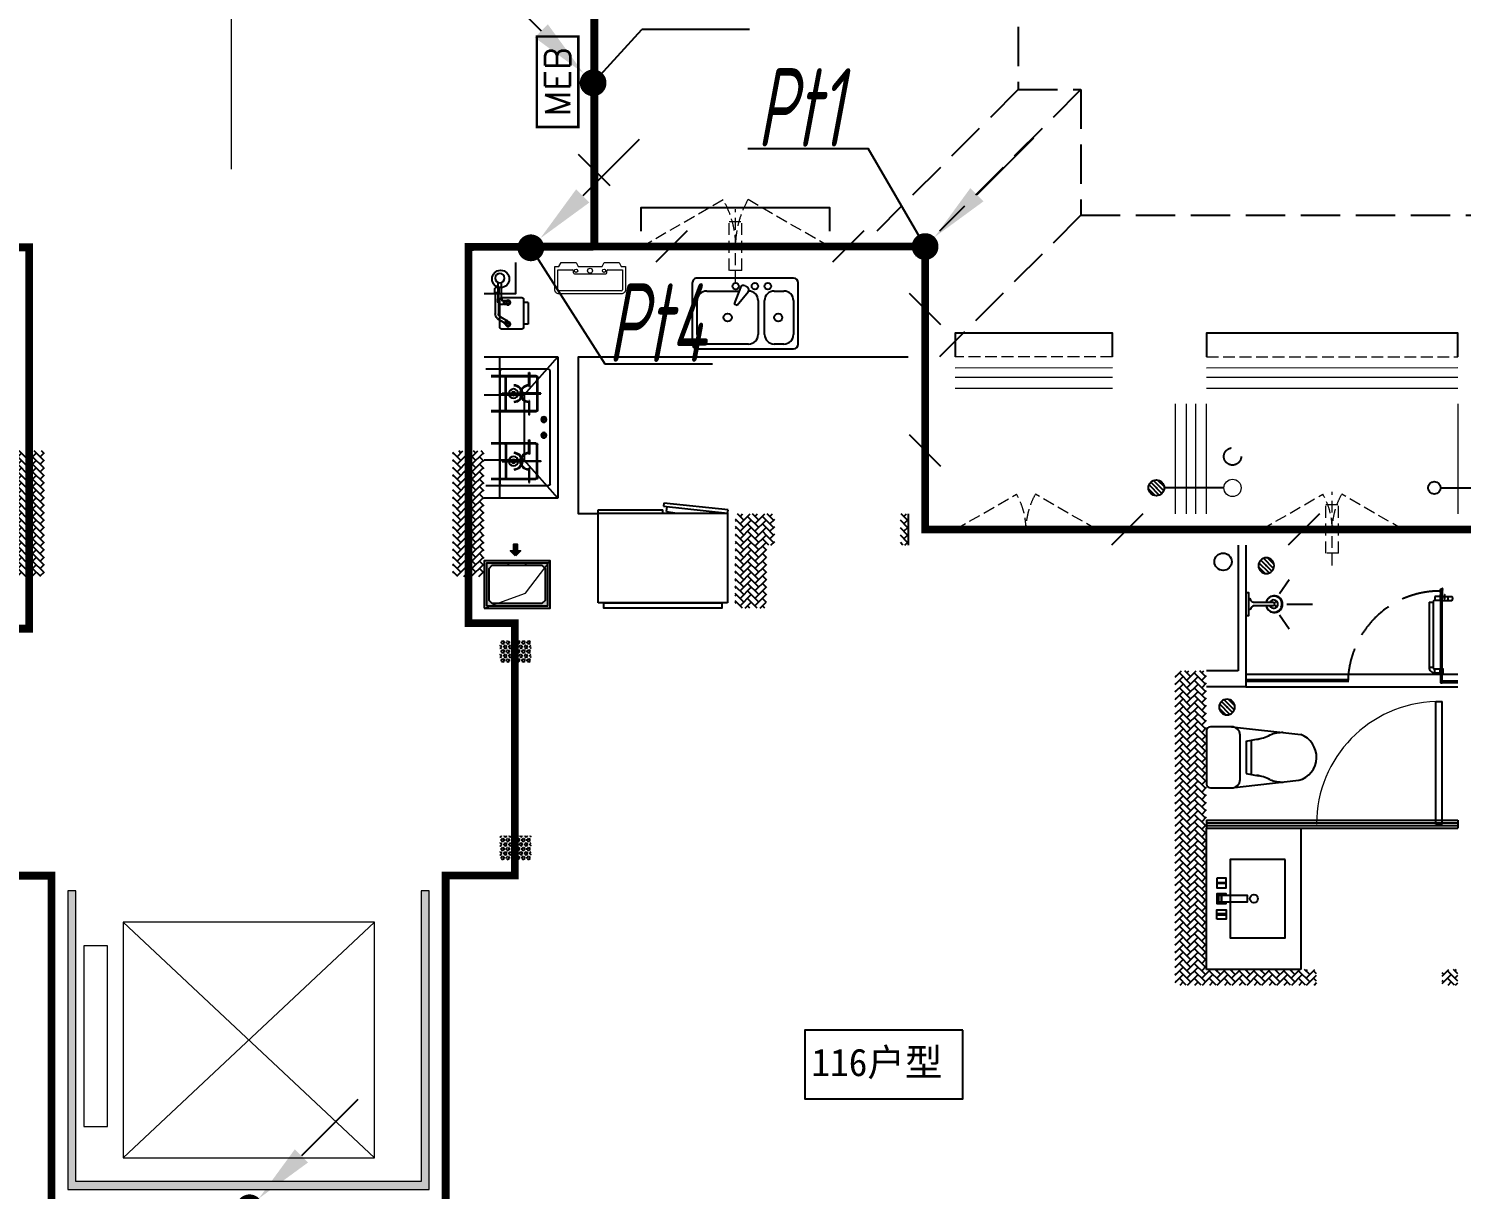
# Model space of a CAD drawing. Extents: x 3774419 to 4775970, y -926964 to 2266.
# Drawn here: x 3938920 to 3948042, y -770972 to -763584 of the extents above; entities that cross this region are included whole.
import ezdxf
from ezdxf.enums import TextEntityAlignment as Align

# ---------------------------------------------------------------- set-up
doc = ezdxf.new("R2010")
doc.units = 0
doc.header["$LTSCALE"] = 1000
doc.header["$MEASUREMENT"] = 0
for name, pattern in [('CENTER2', [1.125, 0.75, -0.125, 0.125, -0.125]), ('DASH', [0.35, 0.25, -0.1]), ('HIDDEN', [0.375, 0.25, -0.125])]:
    doc.linetypes.add(name, pattern=pattern)
doc.layers.get('0').update_dxf_attribs({"linetype": 'CONTINUOUS'})
for name, color, linetype in [('!!电气', 1, 'CONTINUOUS'), ('AH-FURNITURE', 1, 'CONTINUOUS'), ('CURTWALL', 4, 'CONTINUOUS'), ('DIM-照明', 7, 'CONTINUOUS'), ('EQUIP-照明', 3, 'CONTINUOUS'), ('IP-bath&kitchen-JOHNSON', 4, 'CONTINUOUS'), ('LVTRY', 252, 'CONTINUOUS'), ('LWIRE', 4, 'CONTINUOUS'), ('P-bath&kitchen-JOHNSON', 4, 'CONTINUOUS'), ('SHTLN', 4, 'CONTINUOUS'), ('VPIPE-中水', 122, 'CONTINUOUS'), ('VPIPE-凝结', 150, 'CONTINUOUS'), ('VPIPE-雨水', 4, 'DASH'), ('WIRE-接地', 2, 'CONTINUOUS'), ('保温', 6, 'CONTINUOUS'), ('卫生间', 6, 'CONTINUOUS'), ('建筑-排气道', 252, 'CONTINUOUS'), ('看线', 185, 'CONTINUOUS')]:
    doc.layers.add(name, color=color, linetype=linetype)
for name, color, linetype, lineweight in [('3.5方案汇报，与郭总、侯月琴确定户型_t8$0$STAIR', 2, 'CONTINUOUS', 18), ('PUB_HATCH', 8, 'CONTINUOUS', 9), ('STAIR', 252, 'CONTINUOUS', 20), ('VPIPE-废水', 31, 'TG_F', 18), ('WINDOW', 146, 'CONTINUOUS', 20), ('填充', 251, 'CONTINUOUS', 5), ('平面-栏杆', 56, 'CONTINUOUS', 15), ('平面-看线', 252, 'CONTINUOUS', 15), ('平面-空调室内机', 176, 'CONTINUOUS', 9), ('平面-空调预留孔', 252, 'CONTINUOUS', 15), ('立面-洞口示意', 252, 'CONTINUOUS', 13)]:
    doc.layers.add(name, color=color, linetype=linetype, lineweight=lineweight)
doc.styles.add('_TEL_DIM', font='SIMPLEX', dxfattribs={"width": 0.8, "height": 3.5, "bigfont": 'HZTXT'})
doc.styles.add('DIM_FONT', font='SIMPLEX', dxfattribs={"width": 0.7, "bigfont": 'GBCBIG'})
doc.styles.add('HZTXT', font='gbeitc.shx', dxfattribs={"width": 0.8, "height": 400, "bigfont": 'hztxt.shx'})
doc.styles.get("Standard").update_dxf_attribs({"font": 'gbenor.shx', "bigfont": 'gbcbig.shx'})
doc.styles.add('TG_LINETYPE', font='SIMPLEX', dxfattribs={"width": 0.8, "height": 3, "bigfont": 'HZTXT'})
doc.styles.add('黑体', font='simhei.ttf')
doc.linetypes.add('TG_F', pattern='A,2,-0.3,["F",TG_LINETYPE,S=0.1,R=0,X=-0.23,Y=-0.15],0', length=2.3)
pattern_1 = [(45, (0, 0), (0, 47.4157523), [100.584, -33.528]), (135, (23.708, 23.708), (3e-15, 47.4157523), [100.584, -33.528])]
pattern_2 = [(90, (0, 0), (-16.49778, 1e-15), [9.525, -19.05]), (210, (0, 0), (8.24889, -14.2874966), [9.525, -19.05]), (150, (6e-16, 9.525), (-8.24889, -14.2874966), [9.525, -19.05])]

# ---------------------------------------------------------------- blocks, each defined once
blk = doc.blocks.new('rtyg7uyhg')
at = {"layer": 'LVTRY'}
for p, q in [((193590.3, 45458.1), (193590.3, 45069.5)), ((194234.6, 45488.8), (193621, 45488.8)), ((193896.4, 45429.9), (193857.6, 45326.3)), ((193925.8, 45440.4), (193940.1, 45432.2)), ((194265.3, 45069.5), (194265.3, 45458.1)), ((193621, 45130.8), (193621, 45345.6)), ((193682.3, 45407), (193887.8, 45407)), ((193875.3, 45316), (193945.6, 45401.5)), ((194009.6, 45345.6), (194009.6, 45130.8)), ((194050.5, 45130.8), (194050.5, 45345.6)), ((194111.9, 45407), (194173.3, 45407)), ((194234.6, 45345.6), (194234.6, 45130.8)), ((193857.6, 45326.3), (193875.3, 45316)), ((193948.3, 45069.5), (193682.3, 45069.5)), ((194173.3, 45069.5), (194111.9, 45069.5)), ((193621, 45038.8), (194234.6, 45038.8))]:
    blk.add_line(p, q, dxfattribs=at)
for centre, radius in [((193866.4, 45437.7), 20.5), ((193989.2, 45437.7), 20.5), ((194071, 45437.7), 20.5), ((193815.3, 45238.2), 25.6), ((194137.5, 45238.2), 25.6)]:
    blk.add_circle(centre, radius, dxfattribs=at)
for centre, radius, start, end in [((193621, 45458.1), 30.7, 89.99999, 179.99999), ((193915.6, 45422.7), 20.5, 59.99999, 159.46231), ((193929.8, 45414.5), 20.5, 320.53767, 59.99999), ((194234.6, 45458.1), 30.7, 359.99999, 89.99999), ((193682.3, 45345.6), 61.4, 89.99999, 179.99999), ((193948.3, 45345.6), 61.4, 359.99999, 89.99999), ((194111.9, 45345.6), 61.4, 89.99999, 179.99999), ((194173.3, 45345.6), 61.4, 359.99999, 89.99999), ((193621, 45069.5), 30.7, 179.99999, 269.99999), ((193682.3, 45130.8), 61.4, 179.99999, 269.99999), ((193948.3, 45130.8), 61.4, 269.99999, 359.99999), ((194111.9, 45130.8), 61.4, 179.99999, 269.99999), ((194173.3, 45130.8), 61.4, 269.99999, 359.99999), ((194234.6, 45069.5), 30.7, 269.99999, 359.99999)]:
    blk.add_arc(centre, radius, start, end, dxfattribs=at)
at = {"layer": 'LVTRY', "style": 'DIM_FONT', "width": 0.8, "flags": 9}
for tag in ['YSIZE', 'XSIZE']:
    blk.add_attdef(tag, (193927.8, 45487.8), '', height=0.5, rotation=89.99999, dxfattribs=at)
blk = doc.blocks.new('A$C60D053AF')
at = {"layer": 'AH-FURNITURE', "color": 8}
for p, q in [((232.5, -90), (128.3, -90)), ((192.5, -71), (327.6, -71)), ((192.5, -91), (327.6, -91)), ((355.9, -82.7), (384.2, -129)), ((232.5, -110), (128.3, -110)), ((245, -129.5), (245, -122.5)), ((265, -129.5), (265, -122.5)), ((341.7, -96.9), (370, -143.2)), ((255, -281), (255, -251)), ((393, -281), (393, -251)), ((255, -281), (393, -281))]:
    blk.add_line(p, q, dxfattribs=at)
for points in [[(170, -68, 1), (170, -94), (192.5, -94), (192.5, -68)], [(268, -122.5), (268, -107, 0.414214), (248, -87), (232.5, -87), (232.5, -113), (242, -113), (242, -122.5)], [(234, -251), (414, -251, 0.414214), (424, -241), (424, -111, 0.414214), (414, -101), (234, -101, 0.414214), (224, -111), (224, -241, 0.414214)], [(242, -152, 1), (268, -152), (268, -129.5), (242, -129.5)], [(383.8, -161.2, 1), (402.2, -142.8), (386.3, -126.9), (367.9, -145.3)]]:
    blk.add_lwpolyline(points, format="xyb", close=True, dxfattribs=at)
for centre, radius in [((100, -100), 30), ((255, -152), 15), ((255, -152), 10), ((393, -152), 15), ((393, -152), 10)]:
    blk.add_circle(centre, radius, dxfattribs=at)
for radius in [40, 20]:
    blk.add_arc((327.6, -111), radius, 45, 90, dxfattribs=at)
blk = doc.blocks.new('A-Kitchen-7')
at = {"layer": 'LVTRY'}
for p, q in [((-519, 780), (-7, 834)), ((-4, 811), (-515, 756)), ((-29, 767), (-35, 806)), ((-7, 834), (-4, 811)), ((-515, 756), (-519, 780)), ((515, 756), (-515, 756)), ((-515, 756), (-515, 40)), ((-486, 761), (-485, 756)), ((-29, 767), (-112, 756)), ((515, 780), (0, 780)), ((0, 756), (0, 780)), ((515, 756), (515, 780)), ((515, 40), (515, 756)), ((-515, 40), (515, 40))]:
    blk.add_line(p, q, dxfattribs=at)
blk.add_lwpolyline([(-469, 40), (-469, 0), (469, 0), (469, 40)], close=True, dxfattribs=at)
blk = doc.blocks.new('FRSDFDGDGDRGDR')
at = {"layer": '平面-空调预留孔', "color": 252}
for p, q in [((699612.3, 775044), (699612.3, 775441.2)), ((699618.9, 775447.8), (699746.3, 775447.8)), ((699746.3, 775447.8), (699746.3, 775355.4)), ((699719.9, 775342.2), (699719.9, 775143)), ((699726.5, 775348.8), (699739.7, 775348.8)), ((699726.5, 775136.4), (699739.7, 775136.4)), ((699746.3, 775129.8), (699746.3, 775037.4)), ((699746.3, 775037.4), (699618.9, 775037.4))]:
    blk.add_line(p, q, dxfattribs=at)
blk.add_lwpolyline([(699766.1, 775166.7), (699792.5, 775153.5), (699792.5, 775057.2), (699766.1, 775044), (699766.1, 775017.6), (699618.9, 775017.6, -0.414214), (699592.5, 775044), (699592.5, 775441.2, -0.414214), (699618.9, 775467.6), (699766.1, 775467.6), (699766.1, 775441.2), (699792.5, 775428), (699792.5, 775331.6), (699766.1, 775318.4)], format="xyb", close=True, dxfattribs=at)
for centre, radius in [((699739.7, 775331.6), 10.6), ((699739.7, 775243.2), 15.8), ((699739.7, 775153.5), 10.6)]:
    blk.add_circle(centre, radius, dxfattribs=at)
for centre, start, end in [((699618.9, 775441.2), 90, 180), ((699726.5, 775342.2), 90, 180), ((699739.7, 775355.4), 270, 360), ((699726.5, 775143), 180, 270), ((699739.7, 775129.8), 0, 90), ((699618.9, 775044), 180, 270)]:
    blk.add_arc(centre, 6.6, start, end, dxfattribs=at)
blk = doc.blocks.new('*U148')
h = blk.add_hatch(color=5)
h.set_gradient(color1=(0, 0, 255), rotation=180, tint=1)
h.paths.add_polyline_path([(0, 0), (-6.35, -6.35), (-6.35, -2.159), (-15, -2.159), (-15, 2.159), (-6.35, 2.159), (-6.35, 6.35)])
at = {"color": 0, "linetype": 'Continuous'}
blk.add_lwpolyline([(0, 0), (-6.35, -6.35), (-6.35, -2.159), (-15, -2.159), (-15, 2.159), (-6.35, 2.159), (-6.35, 6.35)], close=True, dxfattribs=at)
blk = doc.blocks.new('GDGDRGDRGRD')
at = {"layer": 'PUB_HATCH'}
blk.add_hatch(color=252, dxfattribs=at).paths.add_polyline_path([(430319.8, 370173.6), (430319.8, 370443.6), (430179.8, 370443.6), (430179.8, 370428.6), (430284.8, 370428.6), (430304.8, 370408.6), (430304.8, 370208.6), (430284.8, 370188.6), (429964.8, 370188.6), (429944.8, 370208.6), (429944.8, 370408.6), (429964.8, 370428.6), (430069.8, 370428.6), (430069.8, 370443.6), (429929.8, 370443.6), (429929.8, 370173.6)])
at = {"layer": 'LVTRY', "color": 251}
for p, q in [((430080.5, 371515.4), (429864.6, 371758.3)), ((430334.8, 371758.3), (429864.6, 371758.3)), ((429864.6, 371758.3), (429864.6, 370858.3)), ((430234.8, 370858.3), (430234.8, 371758.3)), ((430334.8, 371515.4), (430080.5, 371515.4)), ((430080.5, 371515.4), (430080.5, 371100.3)), ((429864.6, 370858.3), (430080.5, 371100.3)), ((430080.5, 371100.3), (430334.8, 371100.3)), ((429864.6, 370858.3), (430334.8, 370858.3))]:
    blk.add_line(p, q, dxfattribs=at)
at = {"layer": 'LVTRY'}
for p, q in [((429914.8, 370948.3), (429914.8, 371668.3)), ((429924.8, 371678.3), (430324.8, 371678.3)), ((430289.8, 371638.3), (430004.8, 371638.3)), ((430045.1, 371658.3), (430045.1, 371568.3)), ((430049.6, 371658.3), (430045.1, 371658.3)), ((430049.6, 371568.3), (430049.6, 371658.3)), ((430234.8, 371668.3), (430234.8, 370948.3)), ((429994.8, 371628.3), (429994.8, 371418.3)), ((429999.8, 371628.3), (429999.8, 371418.3)), ((430289.8, 371633.3), (430004.8, 371633.3)), ((430045.1, 371568.3), (430049.6, 371568.3)), ((430194.8, 371418.3), (430194.8, 371628.3)), ((430199.8, 371418.3), (430199.8, 371628.3)), ((429974.8, 371525.6), (430102.3, 371525.6)), ((429974.8, 371521.1), (429974.8, 371525.6)), ((430102.3, 371521.1), (429974.8, 371521.1)), ((430045.1, 371388.3), (430045.1, 371478.3)), ((430045.1, 371478.3), (430049.6, 371478.3)), ((430049.6, 371478.3), (430049.6, 371388.3)), ((430219.8, 371525.6), (430092.3, 371525.6)), ((430092.3, 371525.6), (430092.3, 371521.1)), ((430092.3, 371521.1), (430219.8, 371521.1)), ((430102.3, 371525.6), (430102.3, 371521.1)), ((430219.8, 371521.1), (430219.8, 371525.6)), ((430234.8, 371100.3), (430234.8, 371515.4)), ((429954.8, 371338.9), (429954.8, 371377.7)), ((430004.8, 371413.3), (430289.8, 371413.3)), ((430004.8, 371408.3), (430289.8, 371408.3)), ((430049.6, 371388.3), (430045.1, 371388.3)), ((429935.4, 371358.3), (429974.2, 371358.3)), ((429954.8, 371238.9), (429954.8, 371277.7)), ((429935.4, 371258.3), (429974.2, 371258.3)), ((429994.8, 370988.3), (429994.8, 371198.3)), ((429999.8, 370988.3), (429999.8, 371198.3)), ((430004.8, 371208.3), (430289.8, 371208.3)), ((430004.8, 371203.3), (430289.8, 371203.3)), ((430045.1, 371228.3), (430045.1, 371138.3)), ((430049.6, 371228.3), (430045.1, 371228.3)), ((430049.6, 371138.3), (430049.6, 371228.3)), ((430194.8, 371198.3), (430194.8, 370988.3)), ((430199.8, 371198.3), (430199.8, 370988.3)), ((430102.3, 371095.6), (429974.8, 371095.6)), ((429974.8, 371095.6), (429974.8, 371091.1)), ((429974.8, 371091.1), (430102.3, 371091.1)), ((430045.1, 371138.3), (430049.6, 371138.3)), ((430092.3, 371091.1), (430092.3, 371095.6)), ((430092.3, 371095.6), (430219.8, 371095.6)), ((430219.8, 371091.1), (430092.3, 371091.1)), ((430102.3, 371091.1), (430102.3, 371095.6)), ((430219.8, 371095.6), (430219.8, 371091.1)), ((430045.1, 370958.3), (430045.1, 371048.3)), ((430045.1, 371048.3), (430049.6, 371048.3)), ((430049.6, 371048.3), (430049.6, 370958.3)), ((430324.8, 370938.3), (429924.8, 370938.3)), ((430289.8, 370983.3), (430004.8, 370983.3)), ((430289.8, 370978.3), (430004.8, 370978.3)), ((430049.6, 370958.3), (430045.1, 370958.3))]:
    blk.add_line(p, q, dxfattribs=at)
at = {"layer": 'LVTRY', "color": 252}
for p, q in [((430069.8, 370428.6), (430069.8, 370443.6)), ((430179.8, 370428.6), (430179.8, 370443.6))]:
    blk.add_line(p, q, dxfattribs=at)
at = {"layer": 'LVTRY'}
blk.add_lwpolyline([(429608.8, 370758.3), (429734.8, 370758.3), (429734.8, 371758.3), (427634.8, 371758.3)], dxfattribs=at)
at = {"layer": 'LVTRY', "color": 252}
for points in [[(430334.8, 370158.6), (429914.8, 370158.6), (429914.8, 370458.6), (430334.8, 370458.6)], [(430319.8, 370173.6), (429929.8, 370173.6), (429929.8, 370443.6), (430319.8, 370443.6)], [(429964.8, 370428.6), (430284.8, 370428.6), (430304.8, 370408.6), (430304.8, 370208.6), (430284.8, 370188.6), (429964.8, 370188.6), (429944.8, 370208.6), (429944.8, 370408.6), (429964.8, 370428.6)]]:
    blk.add_lwpolyline(points, close=True, dxfattribs=at)
at = {"layer": 'LVTRY'}
for centre, radius in [((430147.3, 371523.3), 29.7), ((430147.3, 371523.3), 11.7), ((429954.8, 371358.3), 17), ((429954.8, 371258.3), 17), ((430147.3, 371093.3), 29.7), ((430147.3, 371093.3), 11.7)]:
    blk.add_circle(centre, radius, dxfattribs=at)
for centre, radius, start, end in [((429924.8, 371668.3), 10, 90, 180), ((430004.8, 371628.3), 10, 90, 180), ((430189.8, 371628.3), 10, 0, 90), ((430224.8, 371668.3), 10, 0, 90), ((430004.8, 371628.3), 5, 90, 180), ((430047.3, 371523.3), 56.7, 2.27424, 87.72576), ((430047.3, 371523.3), 52.2, 2.47041, 87.52959), ((430147.3, 371523.3), 56.7, 92.27424, 177.72576), ((430147.3, 371523.3), 52.2, 92.47041, 177.52959), ((430189.8, 371628.3), 5, 0, 90), ((430047.3, 371523.3), 56.7, 272.27424, 357.72576), ((430047.3, 371523.3), 52.2, 272.47041, 357.52959), ((430147.3, 371523.3), 56.7, 182.27424, 267.72576), ((430147.3, 371523.3), 52.2, 182.47041, 267.52959), ((430004.8, 371418.3), 10, 180, 270), ((430004.8, 371418.3), 5, 180, 270), ((430189.8, 371418.3), 5, 270, 0), ((430189.8, 371418.3), 10, 270, 0), ((430004.8, 371198.3), 10, 90, 180), ((430004.8, 371198.3), 5, 90, 180), ((430189.8, 371198.3), 10, 0, 90), ((430189.8, 371198.3), 5, 0, 90), ((430047.3, 371093.3), 56.7, 2.27424, 87.72576), ((430047.3, 371093.3), 52.2, 2.47041, 87.52959), ((430047.3, 371093.3), 56.7, 272.27424, 357.72576), ((430047.3, 371093.3), 52.2, 272.47041, 357.52959), ((430147.3, 371093.3), 56.7, 92.27424, 177.72576), ((430147.3, 371093.3), 56.7, 182.27424, 267.72576), ((430147.3, 371093.3), 52.2, 92.47041, 177.52959), ((430147.3, 371093.3), 52.2, 182.47041, 267.52959), ((429924.8, 370948.3), 10, 180, 270), ((430004.8, 370988.3), 10, 180, 270), ((430004.8, 370988.3), 5, 180, 270), ((430189.8, 370988.3), 5, 270, 0), ((430189.8, 370988.3), 10, 270, 0), ((430224.8, 370948.3), 10, 270, 0)]:
    blk.add_arc(centre, radius, start, end, dxfattribs=at)
at = {"layer": '立面-洞口示意', "color": 252}
blk.add_lwpolyline([(430334.8, 370158.6), (430071.3, 370252.5), (429914.8, 370458.6)], dxfattribs=at)
at = {"xscale": -1, "rotation": 270}
blk.add_blockref('FRSDFDGDGDRGDR', (-345582.7, -327434.2), dxfattribs=at)
at = {"rotation": 270}
blk.add_blockref('A$C60D053AF', (430334.8, 372358.3), dxfattribs=at)
at = {"xscale": -1}
blk.add_blockref('rtyg7uyhg', (622599.6, 326769.5), dxfattribs=at)
at = {"layer": 'LVTRY', "color": 1, "extrusion": (0, 0, -1), "xscale": -0.7999999999883585, "yscale": 0.7999999999883585, "zscale": -0.7999999999883585}
blk.add_blockref('A-Kitchen-7', (-429196.8, 370158.6), dxfattribs=at)
at = {"layer": '建筑-排气道', "xscale": -5, "yscale": 5, "zscale": 5, "rotation": 90}
blk.add_blockref('*U148', (430134.7, 370490.9), dxfattribs=at)
blk = doc.blocks.new('GDFGDGRD')
at = {"layer": '保温', "linetype": 'ByBlock', "ltscale": 10}
h = blk.add_hatch(dxfattribs=at)
h.set_pattern_fill('AR-HBONE', color=251, scale=55)
h.set_pattern_definition(pattern_1)
h.paths.add_polyline_path([(431616.6, 372623.9), (431816.6, 372623.9), (431816.7, 373423.7), (431616.7, 373423.7)])
h = blk.add_hatch(dxfattribs=at)
h.set_pattern_fill('AR-HBONE', color=251, scale=55)
h.set_pattern_definition(pattern_1)
h.paths.add_polyline_path([(434616.6, 372623.9), (434416.6, 372623.9), (434416.5, 373423.7), (434616.5, 373423.7)])
h = blk.add_hatch(dxfattribs=at)
h.set_pattern_fill('AR-HBONE', color=251, scale=55)
h.set_pattern_definition(pattern_1)
h.paths.add_polyline_path([(428966.6, 372823.7), (428966.6, 373023.7), (428916.6, 373023.7), (428916.6, 372823.7)])
h = blk.add_hatch(dxfattribs=at)
h.set_pattern_fill('AR-HBONE', color=251, scale=55)
h.set_pattern_definition(pattern_1)
h.paths.add_polyline_path([(429816.6, 372823.7), (429816.6, 373023.7), (429766.6, 373023.7), (429766.6, 372823.7)])
h = blk.add_hatch(dxfattribs=at)
h.set_pattern_fill('AR-HBONE', color=251, scale=55)
h.set_pattern_definition(pattern_1)
h.paths.add_polyline_path([(430017.8, 372423.6), (430016.6, 373023.7), (429816.6, 373023.7), (429817.8, 372423.6)])
at = {"layer": '保温', "linetype": 'Continuous', "ltscale": 10}
h = blk.add_hatch(dxfattribs=at)
h.set_pattern_fill('HEX', color=251, scale=10, angle=90, style=0)
h.set_pattern_definition(pattern_2)
h.paths.add_polyline_path([(431316.6, 372073.7), (431516.6, 372073.7), (431516.7, 372223.7), (431316.7, 372223.7)])
at = {"layer": '保温', "linetype": 'ByBlock', "ltscale": 10}
h = blk.add_hatch(dxfattribs=at)
h.set_pattern_fill('AR-HBONE', color=251, scale=55)
h.set_pattern_definition(pattern_1)
h.paths.add_polyline_path([(427216.6, 370023.7), (427216.6, 372023.7), (427016.6, 372023.7), (427016.6, 370023.7)])
at = {"layer": '保温', "linetype": 'Continuous', "ltscale": 10}
h = blk.add_hatch(dxfattribs=at)
h.set_pattern_fill('HEX', color=251, scale=10, angle=90, style=0)
h.set_pattern_definition(pattern_2)
h.paths.add_polyline_path([(431316.6, 370823.7), (431516.6, 370823.7), (431516.7, 370973.7), (431316.7, 370973.7)])
at = {"layer": '保温', "linetype": 'ByBlock', "ltscale": 10}
h = blk.add_hatch(dxfattribs=at)
h.set_pattern_fill('AR-HBONE', color=251, scale=55)
h.set_pattern_definition(pattern_1)
h.paths.add_polyline_path([(425516.6, 370023.7), (425516.6, 370123.7), (425416.6, 370123.7), (425416.6, 370023.7)])
h = blk.add_hatch(dxfattribs=at)
h.set_pattern_fill('AR-HBONE', color=251, scale=55)
h.set_pattern_definition(pattern_1)
h.paths.add_polyline_path([(427016.6, 370023.7), (427016.6, 370123.7), (426316.6, 370123.7), (426316.6, 370023.7)])
at = {"layer": '保温', "color": 251, "linetype": 'ByBlock', "ltscale": 10}
blk.add_line((428916.6, 373023.7), (428916.6, 372823.7), dxfattribs=at)
blk = doc.blocks.new('dongkong')
at = {"layer": '平面-空调预留孔', "color": 8, "linetype": 'HIDDEN', "ltscale": 0.3}
for p, q in [((-603836, 210821), (-603836, 210510.8)), ((-603836, 210821), (-603756, 210821)), ((-603796, 210899.9), (-603796, 210431.5)), ((-603756, 210821), (-603756, 210510.8))]:
    blk.add_line(p, q, dxfattribs=at)
blk.add_lwpolyline([(-603756, 210510.8), (-603836, 210510.8)], dxfattribs=at)
blk = doc.blocks.new('$lvtry$00000171')
for p, q in [((-74, 11), (-11, 74)), ((-70, -27), (27, 70)), ((-53, -53), (53, 53)), ((-27, -70), (70, 27)), ((11, -74), (74, -11))]:
    blk.add_line(p, q)
blk.add_circle((0, 0), 75)
blk.add_point((0, 0))
blk = doc.blocks.new('DSGDFGF')
blk.add_hatch(color=252).paths.add_polyline_path([(677792.1, 343575.9), (677790.9, 343578.7), (677782.6, 343575.2), (677783.8, 343572.5)])
at = {"color": 252}
for p, q in [((677781, 343575.1), (677792.8, 343580)), ((677781.6, 343574.8), (677782.2, 343575)), ((677781.8, 343558.8), (677784, 343558.3)), ((677784, 343558.3), (677781.8, 343558.3)), ((677792.6, 343568.1), (677782.1, 343568.1)), ((677792.6, 343566.8), (677782.1, 343566.8)), ((677782.2, 343575), (677783.5, 343571.8)), ((677782.3, 343566.8), (677782.3, 343547.2)), ((677783.5, 343571.8), (677792.7, 343575.6)), ((677787.3, 343577.7), (677787.3, 343538.6)), ((677792.9, 343558.9), (677790.7, 343558.4)), ((677790.7, 343558.4), (677792.9, 343558.4)), ((677791.4, 343578.9), (677793.1, 343579.6)), ((677791.4, 343578.9), (677792.7, 343575.6)), ((677792.3, 343566.8), (677792.3, 343545.4)), ((676415.3, 342775.8), (676372.8, 342818.3)), ((676440.6, 342778.8), (676375.8, 342843.6)), ((676457.7, 342790), (676387, 342860.7)), ((676468.9, 342807.1), (676404.1, 342871.9)), ((676471.8, 342832.4), (676429.4, 342874.8)), ((677752.3, 342860.3), (677792.3, 342860.3)), ((677752.3, 342080.3), (677752.3, 342860.3)), ((677792.3, 342080.3), (677792.3, 342860.3)), ((676292.3, 342675.2), (676292.3, 342335.2)), ((676451.7, 342700.2), (676317.3, 342700.2)), ((676451.7, 342700.2), (676891.6, 342650.1)), ((676505, 342363.4), (676505, 342646.9)), ((676543.6, 342608.4), (676622.4, 342622)), ((676543.6, 342608.4), (676543.6, 342402)), ((676575.6, 342613.9), (676575.6, 342396.5)), ((676451.7, 342310.2), (676879.4, 342358.9)), ((676543.6, 342402), (676622.4, 342388.4)), ((676317.3, 342310.2), (676451.7, 342310.2)), ((677792.3, 342080.3), (677752.3, 342080.3))]:
    blk.add_line(p, q, dxfattribs=at)
for points in [[(676792.3, 341855.3), (676442.3, 341855.3), (676442.3, 341355.6), (676792.3, 341355.6)], [(676357.2, 341735.5), (676357.2, 341675.5), (676417.2, 341675.5), (676417.2, 341735.5)], [(676412.2, 341708.5), (676412.2, 341702.5), (676362.2, 341702.5), (676362.2, 341708.5)], [(676387.2, 341585.5), (676387.2, 341625.5), (676367.2, 341625.5), (676367.2, 341585.5)], [(676387.2, 341625.5), (676387.2, 341585.5), (676552.2, 341585.5), (676552.2, 341625.5)], [(676357.2, 341475.5), (676357.2, 341535.5), (676417.2, 341535.5), (676417.2, 341475.5)], [(676412.2, 341502.5), (676412.2, 341508.5), (676362.2, 341508.5), (676362.2, 341502.5)]]:
    blk.add_lwpolyline(points, close=True, dxfattribs=at)
blk.add_lwpolyline([(676417.2, 341625.5), (676417.2, 341635.5), (676357.2, 341635.5), (676357.2, 341575.5), (676417.2, 341575.5), (676417.2, 341585.5)], dxfattribs=at)
blk.add_circle((676593.5, 341605.5), 26, dxfattribs=at)
for centre, radius, start, end in [((677793.5, 343561.9), 13.5, 155.15235, 208.97795), ((677800.8, 343573.5), 20.5, 177.99149, 196.90025), ((677781.4, 343574.2), 1, 111.52657, 175.76516), ((677800.9, 343573.5), 19.5, 177.46581, 196.24837), ((677781.9, 343574.4), 0.5, 112.73297, 178.05418), ((677796, 343562.2), 14.6, 161.89734, 193.71468), ((677782.1, 343555.6), 0.5, 208.97795, 24.22835), ((677791.2, 343559.6), 9.42, 188.01541, 204.22835), ((677781.4, 343560.5), 11.7, 335.41865, 349.51767), ((677792.5, 343555.5), 0.5, 155.41865, 330.15022), ((677816.4, 343571), 24, 160.76087, 187.04874), ((677781, 343562.3), 12.4, 343.94508, 21.34777), ((677793.2, 343578.9), 1.17, 340.04011, 112.53297), ((677781.3, 343561.9), 13.4, 330.15022, 25.08154), ((677793.2, 343579.1), 0.5, 340.76087, 112.53297), ((677813.7, 343571.4), 20.6, 160.04011, 190.84731), ((676317.3, 342675.2), 25, 90, 180), ((676451.7, 342646.9), 53.3, 0, 90), ((676566.3, 342910.4), 293.8, 278.51718, 296.46315), ((676779.2, 342438.8), 224.1, 90, 111.47978), ((676839.7, 342506.4), 152.8, 285.07732, 70.11812), ((676451.7, 342363.4), 53.3, 270, 0), ((676566.3, 342100), 293.8, 63.53685, 81.48282), ((676779.2, 342571.5), 224.1, 248.52022, 270), ((676317.3, 342335.2), 25, 180, 270)]:
    blk.add_arc(centre, radius, start, end, dxfattribs=at)
at = {"color": 252, "lineweight": 13}
blk.add_arc((677772.3, 342080.3), 780, 91.46928, 180, dxfattribs=at)
at = {"color": 252, "extrusion": (0, 0, -1)}
blk.add_ellipse((676422.3, 342825.3), major_axis=(-35.4, 35.4), ratio=1, start_param=5.497787, end_param=11.780972, dxfattribs=at)
at = {"color": 252}
blk.add_open_spline([(677782.3, 343547.2), (677783.2, 343546.4), (677785, 343544.8), (677788.2, 343548.5), (677790.8, 343546.6), (677792.3, 343545.4)], degree=3, knots=[0, 0, 0, 0, 3.066329, 6.218313, 11.124135, 11.124135, 11.124135, 11.124135], dxfattribs=at)
blk.add_point((676422.3, 342825.3), dxfattribs=at)
at = {"layer": 'CURTWALL', "color": 252}
for p, q in [((676292.3, 342105.3), (677892.3, 342105.3)), ((676292.3, 342105.3), (676292.3, 342055.3)), ((676292.3, 342088.7), (677892.3, 342088.7)), ((677892.3, 342105.3), (677892.3, 342055.3)), ((676292.3, 342072), (677892.3, 342072)), ((676292.3, 342055.3), (677892.3, 342055.3))]:
    blk.add_line(p, q, dxfattribs=at)
at = {"layer": 'IP-bath&kitchen-JOHNSON', "color": 252}
for p, q in [((676492.3, 343855.3), (676492.3, 343055)), ((676542.3, 343855.3), (676542.3, 342955)), ((676755.5, 343548.5), (676817.3, 343638)), ((676542.3, 343553.9), (676542.4, 343406.7)), ((676715.9, 343490.9), (676591.6, 343490.9)), ((676715.9, 343469.9), (676591.6, 343469.9)), ((676803.7, 343480.3), (676967, 343480.3)), ((676755.5, 343412.1), (676817.3, 343322.7)), ((676492.3, 343055), (676292.3, 343055)), ((676542.3, 343035), (677892.3, 343035)), ((676542.3, 343000), (677192.3, 343000)), ((677192.3, 342990), (677192.3, 343000)), ((676542.3, 342955), (676292.3, 342955)), ((676542.3, 342990), (677192.3, 342990)), ((676542.3, 342955), (677892.3, 342955)), ((677892.3, 342990), (677792.3, 342990)), ((677792.3, 342980), (677792.3, 342990)), ((677892.3, 342980), (677792.3, 342980))]:
    blk.add_line(p, q, dxfattribs=at)
blk.add_lwpolyline([(676542.3, 343553.9), (676558.1, 343553.9), (676558.1, 343406.7), (676542.4, 343406.7)], dxfattribs=at)
for points in [[(676573, 343506.6, 0.364142), (676558.1, 343518.1, 0.020495)], [(676573, 343454, -0.364142), (676558.1, 343442.6, -0.020495)], [(676591.6, 343490.9, -0.21439), (676573, 343506.6, -7.649644)], [(676591.8, 343469.9, 0.214893), (676573, 343454, 7.649644)]]:
    blk.add_lwpolyline(points, format="xyb", dxfattribs=at)
blk.add_arc((676715.9, 343480.4), 10.5, 270.00849, 90.00849, dxfattribs=at)
for centre, major_axis, ratio, start_param, end_param in [((676723.6, 343480.4), (0, 53.6), 0.987577, 1.76809, 7.656688), ((676721.1, 343480.4), (0, -51), 0.990052, -1.36297, 4.504563), ((676720.1, 343480.4), (0, -26.8), 0.994812, -1.167677, 4.309269), ((676707.1, 343492.9), (-1.43, 0), 0.85, 4.712389, 10.995574), ((676707.1, 343467.9), (-1.43, 0), 0.85, -1.570796, 4.712389), ((676731.5, 343492.9), (-1.43, 0), 0.85, 4.712389, 10.995574), ((676731.5, 343467.9), (-1.43, 0), 0.85, 4.712389, 10.995574)]:
    blk.add_ellipse(centre, major_axis=major_axis, ratio=ratio, start_param=start_param, end_param=end_param, dxfattribs=at)
at = {"layer": 'LVTRY', "color": 252}
for p, q in [((676292.3, 341155.3), (676292.3, 342055.3)), ((676292.3, 342055.3), (676892.3, 342055.3)), ((676892.3, 342055.3), (676892.3, 341155.3)), ((676892.3, 341155.3), (676292.3, 341155.3))]:
    blk.add_line(p, q, dxfattribs=at)
at = {"layer": 'P-bath&kitchen-JOHNSON', "color": 252}
for p, q in [((677782.2, 343542.4), (677788.6, 343542.4)), ((677782.2, 343512.4), (677782.2, 343542.4)), ((677792.3, 343566.8), (677782.3, 343566.8)), ((677782.3, 343566.8), (677782.3, 342980)), ((677785.1, 343542.4), (677787.4, 343540.1)), ((677785.1, 343523.3), (677785.1, 343542.4)), ((677787.4, 343524.9), (677787.4, 343540.1)), ((677788.6, 343542.4), (677790.3, 343540.6)), ((677788.6, 343540.1), (677788.6, 343542.4)), ((677790.3, 343540.1), (677790.3, 343540.6)), ((677792.3, 342980), (677792.3, 343566.8)), ((677803.9, 343542.4), (677806.8, 343542.4)), ((677803.9, 343542.4), (677803.9, 343512.4)), ((677806.8, 343542.4), (677809.1, 343540.1)), ((677806.8, 343542.4), (677806.8, 343524.9)), ((677809.1, 343514.7), (677809.1, 343540.1)), ((677709.2, 343493.7), (677709.2, 343078.1)), ((677709.2, 343493.7), (677734.6, 343493.7)), ((677734.6, 343493.7), (677734.6, 343078.1)), ((677745, 343529.5), (677745, 343504.1)), ((677776.6, 343529.5), (677745, 343529.5)), ((677776.6, 343504.1), (677745, 343504.1)), ((677782.2, 343512.4), (677788.6, 343512.4)), ((677785.1, 343531.5), (677785.1, 343512.4)), ((677785.1, 343512.4), (677787.4, 343514.7)), ((677787.4, 343524.9), (677787.4, 343514.7)), ((677788.6, 343514.7), (677788.6, 343512.4)), ((677788.6, 343512.4), (677790.3, 343514.1)), ((677790.3, 343514.7), (677790.3, 343514.1)), ((677798.5, 343529.5), (677853.2, 343529.5)), ((677798.5, 343504.1), (677853.2, 343504.1)), ((677803.9, 343512.4), (677806.8, 343512.4)), ((677806.8, 343512.4), (677806.8, 343529.8)), ((677806.8, 343512.4), (677809.1, 343514.7)), ((677830.2, 343504.1), (677830.2, 343529.5)), ((677709.2, 343078.1), (677734.6, 343078.1)), ((677744.9, 343042.3), (677744.9, 343067.7)), ((677744.9, 343067.7), (677776.6, 343067.7)), ((677744.9, 343042.3), (677776.6, 343042.3)), ((677778.9, 343070), (677776.6, 343067.7)), ((677776.6, 343067.7), (677776.6, 343042.3)), ((677778.9, 343040), (677776.6, 343042.3)), ((677778.9, 343070), (677778.9, 343040)), ((677781.8, 343070), (677778.9, 343070)), ((677781.8, 343040), (677778.9, 343040)), ((677781.8, 343070), (677781.8, 343040)), ((677793.3, 343070), (677796.2, 343070)), ((677793.3, 343040), (677793.3, 343070)), ((677793.3, 343040), (677796.2, 343040)), ((677796.2, 343040), (677796.2, 343070)), ((677796.2, 343070), (677797.9, 343068.3)), ((677797.9, 343041.8), (677797.9, 343068.3)), ((677782.3, 342980), (677792.3, 342980))]:
    blk.add_line(p, q, dxfattribs=at)
at = {"layer": 'P-bath&kitchen-JOHNSON', "color": 252, "linetype": 'DASH'}
blk.add_arc((677778.5, 342977.6), 586.2, 89.79672, 179.39224, dxfattribs=at)
at = {"layer": 'P-bath&kitchen-JOHNSON', "color": 252}
blk.add_arc((677844.7, 343516.8), 15.3, 304.05298, 55.96165, dxfattribs=at)
for centre, major_axis, start_param, end_param in [((677745, 343493.7), (0, 10.4), 0, 1.570796), ((677744.9, 343078.1), (0, 35.7), 1.570796, 3.141593), ((677744.9, 343078.1), (0, 10.4), 1.570796, 3.141593)]:
    blk.add_ellipse(centre, major_axis=major_axis, ratio=1, start_param=start_param, end_param=end_param, dxfattribs=at)
at = {"layer": 'LVTRY', "color": 252, "xscale": -0.6666666667107826, "yscale": 0.6666666667107826}
blk.add_blockref('$lvtry$00000171', (676672.3, 343725.3), dxfattribs=at)
blk = doc.blocks.new('A$C148B7D8E')
at = {"layer": '卫生间', "color": 252, "linetype": 'DASH'}
for p, q in [((7300, 10800), (8200, 9900)), ((7700, 10800), (8600, 9900)), ((7300, 10000), (8200, 9100))]:
    blk.add_line(p, q, dxfattribs=at)
blk.add_lwpolyline([(16100, 14000), (16100, 15400), (7700, 15400), (7700, 10800), (7300, 10800), (7300, 10000), (900, 10000), (900, 9000), (-900, 9000), (-900, -900), (1750, -900), (1750, -2100), (23450, -2100), (23450, -900), (25100, -900)], dxfattribs=at)
blk = doc.blocks.new('A$C66B635E3')
at = {"layer": '填充'}
h = blk.add_hatch(dxfattribs=at)
h.set_pattern_fill('隔热材料02', color=252, scale=100, style=0)
h.set_pattern_definition([(0, (-1161708.397, -603838.63), (0, 50), []), (0, (-1161708.397, -603821.964), (0, 50), []), (270, (-1161664.656, -603813.333), (50, -9e-15), [5.01775, -44.98225]), (270, (-1161702.115, -603813.333), (50, -9e-15), [5.01775, -44.98225]), (90, (-1161676.603, -603847.26), (-50, 3e-15), [5.01775, -44.98225]), (90, (-1161690.17, -603847.26), (-50, 3e-15), [5.01775, -44.98225]), (180, (-1161658.373, -603855.3), (-6e-15, -50), [50.02425, 0.02425]), (135, (-1161672.33, -603852.79), (3e-15, 49.99987405), [4.268, -66.44275]), (116.56505, (-1161625.348, -603849.77), (0.00011283, 49.99993342), [2.805, -108.9985]), (116.56505, (-1161675.348, -603849.77), (0.00011283, 49.99993342), [2.805, -108.9985]), (153.43495, (-1161617.313, -603855.298), (-0.0001128, 49.9999334), [5.61, -106.1935]), (153.43495, (-1161667.313, -603855.298), (-0.0001128, 49.9999334), [5.61, -106.1935]), (63.43495, (-1161626.603, -603842.244), (-0.00011283, 49.99993342), [26.714, -85.0895]), (63.43495, (-1161676.603, -603842.244), (-0.00011283, 49.99993342), [26.714, -85.0895]), (116.56505, (-1161614.656, -603813.333), (0.00011283, 49.99993342), [2.805, -108.9985]), (116.56505, (-1161664.656, -603813.333), (0.00011283, 49.99993342), [2.805, -108.9985]), (135, (-1161665.91, -603810.824), (3e-15, 49.99987405), [4.268, -66.44275]), (153.43495, (-1161618.93, -603807.806), (-0.0001128, 49.9999334), [5.61, -106.1935]), (153.43495, (-1161668.93, -603807.806), (-0.0001128, 49.9999334), [5.61, -106.1935]), (45, (-1161700.86, -603810.824), (0, 49.99987405), [4.268, -66.44275]), (63.43495, (-1161652.115, -603813.333), (-0.00011283, 49.99993342), [2.805, -108.9985]), (63.43495, (-1161702.115, -603813.333), (-0.00011283, 49.99993342), [2.805, -108.9985]), (26.56505, (-1161647.842, -603807.806), (0.0001128, 49.9999334), [5.61, -106.1935]), (26.56505, (-1161697.842, -603807.806), (0.0001128, 49.9999334), [5.61, -106.1935]), (116.56505, (-1161640.168, -603842.244), (0.00011283, 49.99993342), [26.714, -85.0895]), (116.56505, (-1161690.168, -603842.244), (0.00011283, 49.99993342), [26.714, -85.0895]), (45, (-1161694.44, -603852.79), (0, 49.99987405), [4.268, -66.44275]), (63.43495, (-1161641.422, -603849.77), (-0.00011283, 49.99993342), [2.805, -108.9985]), (63.43495, (-1161691.422, -603849.77), (-0.00011283, 49.99993342), [2.805, -108.9985]), (26.56505, (-1161649.46, -603855.298), (0.0001128, 49.9999334), [5.61, -106.1935]), (26.56505, (-1161699.46, -603855.298), (0.0001128, 49.9999334), [5.61, -106.1935])])
h.paths.add_polyline_path([(36400, 6800), (36350, 6800), (36350, 4900), (38650, 4900), (38650, 6800), (38600, 6800), (38600, 4950), (36400, 4950)])
at = {"color": 252}
blk.add_lwpolyline([(42047.1, 5913.1), (41041.1, 5913.1), (41041.1, 5477.1), (42047.1, 5477.1)], close=True, dxfattribs=at)
at = {"layer": '3.5方案汇报，与郭总、侯月琴确定户型_t8$0$STAIR', "color": 252}
for p, q in [((36701.9, 6600), (38301.9, 5100)), ((38301.9, 6600), (36701.9, 5100))]:
    blk.add_line(p, q, dxfattribs=at)
for points in [[(38301.9, 5100), (38301.9, 6600), (36701.9, 6600), (36701.9, 5100)], [(36601.9, 5300), (36601.9, 6450), (36451.9, 6450), (36451.9, 5300)]]:
    blk.add_lwpolyline(points, close=True, dxfattribs=at)
at = {"layer": 'IP-bath&kitchen-JOHNSON', "color": 252}
blk.add_lwpolyline([(39200, 10800), (39200, 10600), (39000, 10600)], dxfattribs=at)
at = {"layer": 'STAIR', "color": 252}
blk.add_line((37390, 13100), (37390, 11394.4), dxfattribs=at)
at = {"layer": 'VPIPE-中水', "color": 252, "linetype": 'Continuous'}
for centre in [(39105.2, 10695), (43705.2, 8895)]:
    blk.add_circle(centre, 55, dxfattribs=at)
at = {"layer": 'VPIPE-凝结', "color": 252, "ltscale": 0.1}
for p, q in [((43710, 9365.5), (43330, 9365.5)), ((45090, 9365.5), (45470, 9365.5))]:
    blk.add_line(p, q, dxfattribs=at)
at = {"layer": 'VPIPE-凝结', "color": 252}
blk.add_circle((45050, 9365.5), 40, dxfattribs=at)
at = {"layer": 'VPIPE-废水', "color": 252}
blk.add_circle((43765, 9365), 55, dxfattribs=at)
at = {"layer": 'VPIPE-雨水', "color": 252}
blk.add_circle((43765, 9565), 55, dxfattribs=at)
at = {"layer": 'WINDOW', "color": 252, "linetype": 'DASH', "ltscale": 0.3}
for points in [[(40001.9, 10900), (40521.5, 11200, -0.131652), (40601.9, 10900)], [(41200, 10900), (40680.4, 11200, 0.131652), (40600, 10900)], [(42000, 9100), (42389.8, 9324.9, -0.131605), (42450, 9100)], [(42900, 9100), (42510.2, 9324.9, 0.131605), (42450, 9100)], [(43949.9, 9100), (44339.7, 9324.9, -0.131605), (44399.9, 9100)], [(44849.9, 9100), (44460.2, 9324.9, 0.131605), (44399.9, 9100)]]:
    blk.add_lwpolyline(points, format="xyb", dxfattribs=at)
at = {"layer": '填充', "color": 252}
blk.add_lwpolyline([(36400, 6800), (36350, 6800), (36350, 4900), (38650, 4900), (38650, 6800), (38600, 6800), (38600, 4950), (36400, 4950)], close=True, dxfattribs=at)
at = {"layer": '平面-栏杆', "color": 252}
for points in [[(42000, 10130.1), (43000, 10130.3)], [(43600, 10130), (45200, 10130.3)], [(42000, 10070.1), (43000, 10070.3)], [(43600, 10070), (45200, 10070.3)], [(43470, 9900), (43470.3, 9200)], [(43530, 9900), (43530.3, 9200)]]:
    blk.add_lwpolyline(points, dxfattribs=at)
at = {"layer": '平面-看线', "color": 252}
blk.add_line((43600.3, 9200), (43600, 9900), dxfattribs=at)
at = {"layer": '平面-看线', "color": 252, "linetype": 'DASH', "ltscale": 0.3}
for points in [[(43000, 10200), (42000, 10200)], [(43600, 10200), (45200, 10200)]]:
    blk.add_lwpolyline(points, dxfattribs=at)
at = {"layer": '平面-看线', "color": 252}
for points in [[(42000, 10000), (43000, 10000)], [(43600, 10000), (45200, 10000)], [(43400, 9900), (43400.3, 9200)], [(45200, 9900), (45200.3, 9200)]]:
    blk.add_lwpolyline(points, dxfattribs=at)
at = {"layer": '看线', "color": 252, "ltscale": 0.5}
for points in [[(40000, 11000), (40000, 11150), (41200, 11150), (41200, 11000)], [(43000, 10200), (43000, 10350), (42000, 10350), (42000, 10200)], [(45200, 10200), (45200, 10350), (43600, 10350), (43600, 10200)]]:
    blk.add_lwpolyline(points, dxfattribs=at)
at = {"color": 252, "xscale": -1}
for name, p in [('A$C148B7D8E', (50100, 1100)), ('GDGDRGDRGRD', (469334.8, -361558.3)), ('GDFGDGRD', (470616.6, -363823.7))]:
    blk.add_blockref(name, p, dxfattribs=at)
at = {"color": 252}
blk.add_blockref('DSGDFGF', (-632692.3, -334855.3), dxfattribs=at)
at = {"layer": 'LVTRY', "color": 252, "xscale": 0.6666666667107825, "yscale": 0.6666666667107825, "rotation": 269.9999999939778}
blk.add_blockref('$lvtry$00000171', (43280, 9365.5), dxfattribs=at)
at = {"layer": '平面-空调室内机', "color": 252, "ltscale": 0.3, "rotation": 180}
for p in [(-563196, 221570.8), (-559396, 219770.8)]:
    blk.add_blockref('dongkong', p, dxfattribs=at)
at = {"color": 252, "style": '黑体'}
blk.add_text('116户型', height=175, dxfattribs=at).set_placement((41083.3, 5620.9))
blk = doc.blocks.new('$TelecSys$00000008')
blk.add_line((0.4, 0.4), (-0.4, -0.4))
blk = doc.blocks.new('$TelecSys$00000078')
for p, q in [((1.15, 1.15), (0.55, 0.55)), ((0.104, 0.104), (0.104, 0.104)), ((-0.104, -0.104), (-0.104, -0.104))]:
    blk.add_line(p, q)
at = {"const_width": 0.142}
blk.add_lwpolyline([(-0.071, 0, 1), (0.071, 0, 1)], format="xyb", close=True, dxfattribs=at)
blk.add_solid([(0.62, 0.48), (0.48, 0.62), (0.1, 0.1)])
at = {"width": 0.8, "flags": 9}
blk.add_attdef('A', (0, 0), '', height=0.00002, dxfattribs=at)
blk = doc.blocks.new('$equip$00002534')
for p, q in [((-0.72, 0.66), (-0.72, 0)), ((0.72, 0.66), (-0.72, 0.66)), ((0.72, 0), (0.72, 0.66)), ((-0.72, 0), (0.72, 0))]:
    blk.add_line(p, q)
at = {"const_width": 0.04}
blk.add_lwpolyline([(-0.72, 0.66), (-0.72, 0), (0.72, 0), (0.72, 0.66), (-0.72, 0.66), (-0.72, 0)], dxfattribs=at)
for p in [(0, 0.66), (-0.72, 0.33), (0.72, 0.33), (0, 0)]:
    blk.add_point(p)
at = {"color": 7, "style": '_TEL_DIM'}
blk.add_attdef('$TEXT$', text='', height=0.4, dxfattribs=at).set_placement((0, 0.33), align=Align.MIDDLE_CENTER)
at = {"color": 7, "style": '_TEL_DIM', "flags": 1}
blk.add_attdef('A', text='', height=0.00002, dxfattribs=at).set_placement((0, 0), align=Align.MIDDLE_CENTER)

msp = doc.modelspace()

# ---------------------------------------------------------------- linework, layer by layer
at = {"layer": 'DIM-照明', "color": 7, "ltscale": 0.8}
for p, q in [((3942513.9, -763929.2), (3942824.5, -763590.1)), ((3943510.4, -763590.1), (3942824.5, -763590.1)), ((3943499.9, -764347.4), (3944265.3, -764347.4)), ((3944627.8, -764971.3), (3944265.3, -764347.4)), ((3942117.4, -764979.4), (3942588.5, -765716.8)), ((3942588.5, -765716.8), (3943274.4, -765716.8))]:
    msp.add_line(p, q, dxfattribs=at)
at = {"layer": 'WIRE-接地', "color": 2, "linetype": 'CENTER2', "const_width": 50}
for points in [[(3937821.6, -760377.1), (3944222.4, -760377.1), (3944222.4, -762874.9), (3942521.9, -762874.9), (3942521.9, -764971.3), (3944627.8, -764971.3)], [(3944627.8, -764971.3), (3944627.8, -765769.6), (3944627.8, -766771.9), (3952824.8, -766771.9), (3952824.8, -774674.6), (3950120.7, -774674.6), (3950120.7, -774083.4), (3943519.5, -774083.4), (3943519.5, -775281), (3942776.5, -775281), (3942776.5, -775877.6), (3937872.2, -775877.6)], [(3938118.5, -764975.9), (3938922.8, -764975.9), (3938922.8, -767403.4), (3938623.3, -767403.4), (3938623.3, -768976.1), (3939065.2, -768976.1), (3939065.2, -771080), (3941574.6, -771080), (3941574.6, -768975), (3942015.5, -768975), (3942015.5, -767368.7), (3941720.8, -767368.7), (3941720.8, -764973.6), (3942514.8, -764971.8)]]:
    msp.add_lwpolyline(points, dxfattribs=at)

# ---------------------------------------------------------------- block references
at = {"layer": '!!电气'}
msp.add_blockref('A$C66B635E3', (3902820, -775872.5), dxfattribs=at)
at = {"layer": 'EQUIP-照明'}
ref = msp.add_blockref('$equip$00002534', (3942156, -763922.5), dxfattribs=dict(at, xscale=400, yscale=400, zscale=400, rotation=270))
ref.add_attrib('$TEXT$', 'MEB', dxfattribs={"layer": '0', "color": 7, "height": 160, "rotation": 90, "style": '_TEL_DIM'}).set_placement((3942288, -763922.5), align=Align.MIDDLE_CENTER)
at = {"layer": 'LWIRE', "color": 4, "yscale": 600, "zscale": 600}
for p, xscale in [((3942513.9, -763929.2), -600), ((3942117.4, -764979.4), 600), ((3940326.3, -771090), 600)]:
    msp.add_blockref('$TelecSys$00000078', p, dxfattribs=dict(at, xscale=xscale))
at = {"layer": 'LWIRE', "color": 2, "xscale": 600, "yscale": 600, "zscale": 600}
msp.add_blockref('$TelecSys$00000078', (3944627.8, -764971.3), dxfattribs=at)
at = {"layer": 'SHTLN', "color": 2, "xscale": 250, "yscale": 250, "zscale": 250, "rotation": 270}
for p in [(3942521.9, -764485.6), (3944627.8, -765370.5), (3944627.8, -766270.8)]:
    msp.add_blockref('$TelecSys$00000008', p, dxfattribs=at)
at = {"layer": 'SHTLN', "color": 2, "xscale": 250, "yscale": 250, "zscale": 250}
for p in [(3943012.3, -764971.3), (3944137.3, -764971.3), (3945913.8, -766771.9), (3947038.8, -766771.9)]:
    msp.add_blockref('$TelecSys$00000008', p, dxfattribs=at)

# ---------------------------------------------------------------- texts
at = {"layer": 'DIM-照明', "color": 7, "ltscale": 0.8, "style": 'HZTXT', "width": 0.7}
for s, p in [('Pt1', (3943830.7, -764085.6)), ('Pt4', (3942919.3, -765455))]:
    msp.add_text(s, height=500, dxfattribs=at).set_placement(p, align=Align.MIDDLE)

doc.saveas('drawing.dxf')
